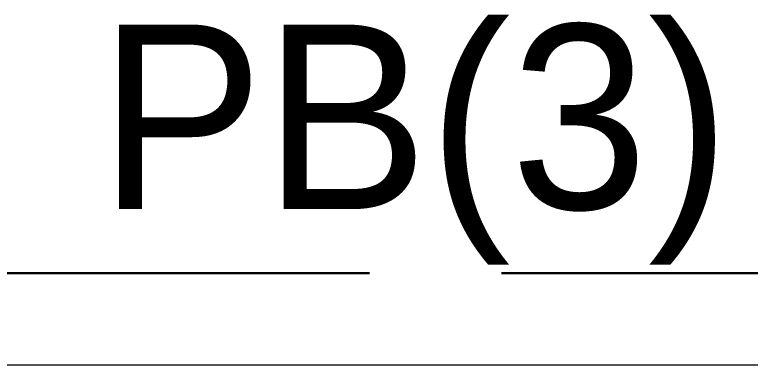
# Model space of a CAD drawing. Header units: metres. Extents: x 14 to 2416, y -346 to 476.
# Drawn here: x 141.941 to 142.498, y -69.821 to -69.555 of the extents above; entities that cross this region are included whole.
import ezdxf

# ---------------------------------------------------------------- set-up
doc = ezdxf.new("R2010")
doc.units = ezdxf.units.M
doc.linetypes.add('0', pattern=[0])
doc.linetypes.add('STYLE_03', pattern=[0.5, 0.416656, -0.083344])
doc.layers.get('0').update_dxf_attribs({"linetype": '0', "lineweight": 20})
for name, color, linetype, lineweight in [('A-ANNO-TEXT', 20, 'Continuous', 13), ('A-WALL', 250, 'Continuous', 20), ('E Tuberia Emp Losa', 22, 'Continuous', 40)]:
    doc.layers.add(name, color=color, linetype=linetype, lineweight=lineweight)
doc.layers.add('MAVA Luminarias', color=1, linetype='Continuous')
doc.styles.add('CENTURY GOTHIC', font='GOTHIC.TTF')

# ---------------------------------------------------------------- blocks, each defined once
blk = doc.blocks.new('PL BASE 2N NASAS 09')
at = {"layer": 'A-WALL'}
blk.add_line((168.57755, -8.96173), (165.36815, -8.96173), dxfattribs=at)
blk = doc.blocks.new('PL MUEBLES 2N NASAS 09')
blk.add_blockref('PL BASE 2N NASAS 09', (49.91428, 62.71701))
blk = doc.blocks.new('A$C595364de')
blk.add_blockref('PL MUEBLES 2N NASAS 09', (-199.56182, -36.6052))

msp = doc.modelspace()

# ---------------------------------------------------------------- linework, layer by layer
at = {"layer": 'MAVA Luminarias', "linetype": 'STYLE_03', "lineweight": 30}
msp.add_line((139.72662, -69.75103), (143.07662, -69.75103), dxfattribs=at)

# ---------------------------------------------------------------- block references
at = {"layer": 'A-ANNO-TEXT'}
msp.add_blockref('A$C595364de', (124.07662, -86.97111), dxfattribs=at)

# ---------------------------------------------------------------- texts
at = {"layer": 'E Tuberia Emp Losa', "insert": (142.24394, -69.65361), "char_height": 0.14, "width": 0.5837602, "attachment_point": 5, "style": 'CENTURY GOTHIC'}
msp.add_mtext('PB(3) ', dxfattribs=at)

doc.saveas('drawing.dxf')
